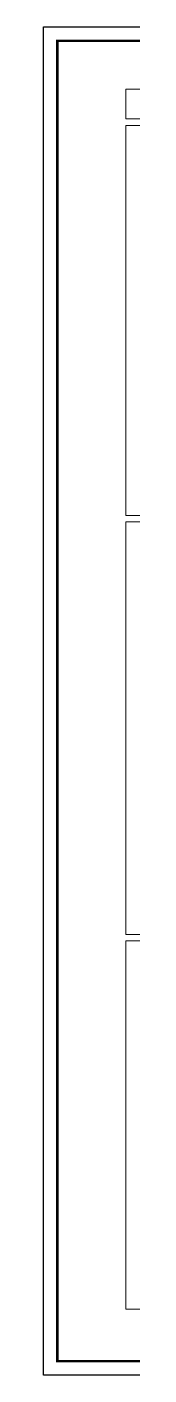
# Model space of a CAD drawing. Header units: feet. Extents: x 317 to 512, y -141 to 162.
# Drawn here: x 387.97 to 390.74, y -140.61 to -98.61 of the extents above; entities that cross this region are included whole.
import ezdxf

# ---------------------------------------------------------------- set-up
doc = ezdxf.new("R2010")
doc.units = ezdxf.units.FT
doc.header["$MEASUREMENT"] = 0
doc.layers.add('2-Detalles', color=253, linetype='Continuous', lineweight=9)
doc.layers.add('5-Dimension', color=1, linetype='Continuous', lineweight=15)
doc.layers.add('MARCO', color=1, linetype='Continuous')

msp = doc.modelspace()

# ---------------------------------------------------------------- linework, layer by layer
at = {"layer": '2-Detalles', "color": 253, "lineweight": 20}
for points in [[(390.52472, -101.6803), (409.88766, -101.6803), (409.88766, -113.82889), (390.52472, -113.82889)], [(390.52472, -114.03073), (409.88766, -114.03073), (409.88766, -126.88441), (390.52472, -126.88441)], [(390.52472, -127.08625), (409.88766, -127.08625), (409.88766, -138.55598), (390.52472, -138.55598)]]:
    msp.add_lwpolyline(points, close=True, dxfattribs=at)
at = {"layer": '5-Dimension', "color": 253, "lineweight": 20}
msp.add_lwpolyline([(390.52472, -101.47846), (443.37066, -101.47846), (443.37066, -100.55175), (390.52472, -100.55175)], close=True, dxfattribs=at)
at = {"layer": 'MARCO'}
msp.add_lwpolyline([(387.97006, -98.61199), (452.47006, -98.61199), (452.47006, -140.61199), (387.97006, -140.61199)], close=True, dxfattribs=at)
at = {"layer": 'MARCO', "const_width": 0.075}
msp.add_lwpolyline([(445.29759, -99.04603), (388.40409, -99.04603), (388.40409, -140.17796), (445.29759, -140.17796)], close=True, dxfattribs=at)

doc.saveas('drawing.dxf')
